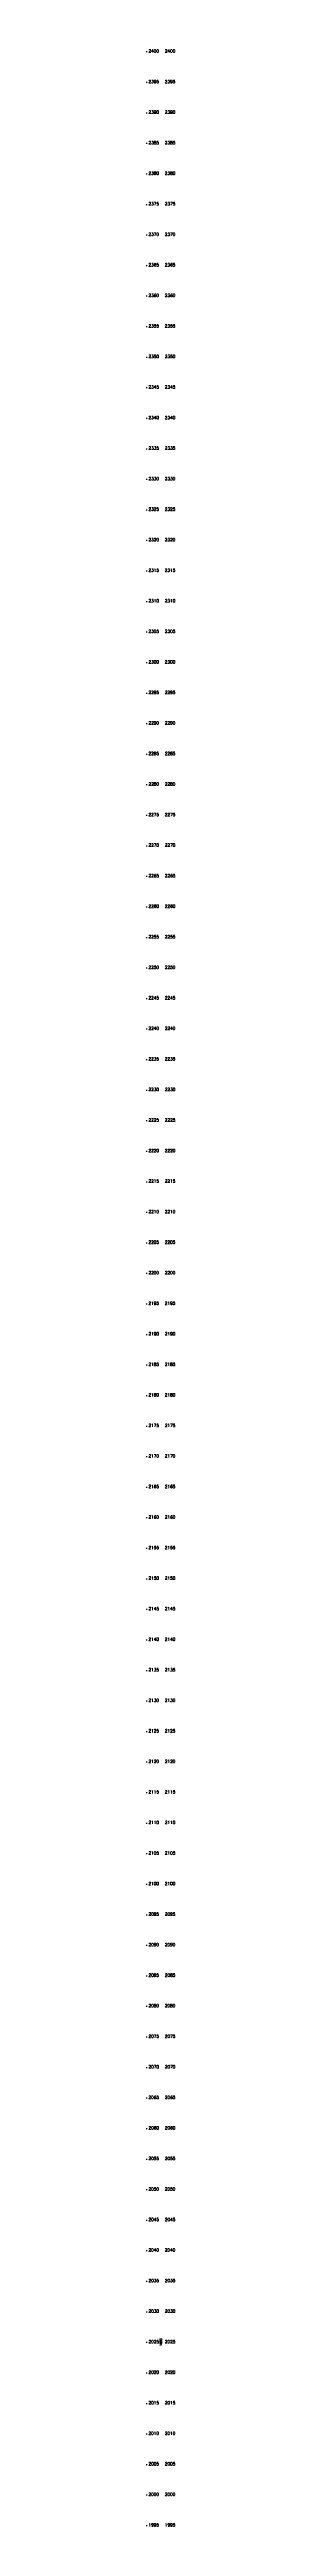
# Model space of a CAD drawing. Header units: metres. Extents: x 575895 to 634487, y 3214622 to 3222739.
# Drawn here: x 576052 to 576099, y 3218684 to 3222739 of the extents above; entities that cross this region are included whole.
import ezdxf

# ---------------------------------------------------------------- set-up
doc = ezdxf.new("R2010")
doc.units = ezdxf.units.M
doc.layers.add('C-ROAD-PROF-TEXT', color=11, linetype='Continuous')
doc.layers.add('C-ROAD-PROF-TITL', color=11, linetype='Continuous')
doc.styles.add('RD', font='ROMAND.SHX', dxfattribs={"height": 3.5})
doc.styles.get("Standard").update_dxf_attribs({"font": 'romanc.shx', "height": 2})

msp = doc.modelspace()

# ---------------------------------------------------------------- linework, layer by layer
at = {"layer": 'C-ROAD-PROF-TEXT', "color": 11, "linetype": 'Continuous', "lineweight": -3}
for p, q in [((576051.9, 3222735.7), (576053.9, 3222735.7)), ((576051.9, 3222685.7), (576053.9, 3222685.7)), ((576051.9, 3222635.7), (576053.9, 3222635.7)), ((576051.9, 3222585.7), (576053.9, 3222585.7)), ((576051.9, 3222535.7), (576053.9, 3222535.7)), ((576051.9, 3222485.7), (576053.9, 3222485.7)), ((576051.9, 3222435.7), (576053.9, 3222435.7)), ((576051.9, 3222385.7), (576053.9, 3222385.7)), ((576051.9, 3222335.7), (576053.9, 3222335.7)), ((576051.9, 3222285.7), (576053.9, 3222285.7)), ((576051.9, 3222235.7), (576053.9, 3222235.7)), ((576051.9, 3222185.7), (576053.9, 3222185.7)), ((576051.9, 3222135.7), (576053.9, 3222135.7)), ((576051.9, 3222085.7), (576053.9, 3222085.7)), ((576051.9, 3222035.7), (576053.9, 3222035.7)), ((576051.9, 3221985.7), (576053.9, 3221985.7)), ((576051.9, 3221935.7), (576053.9, 3221935.7)), ((576051.9, 3221885.7), (576053.9, 3221885.7)), ((576051.9, 3221835.7), (576053.9, 3221835.7)), ((576051.9, 3221785.7), (576053.9, 3221785.7)), ((576051.9, 3221735.7), (576053.9, 3221735.7)), ((576051.9, 3221685.7), (576053.9, 3221685.7)), ((576051.9, 3221635.7), (576053.9, 3221635.7)), ((576051.9, 3221585.7), (576053.9, 3221585.7)), ((576051.9, 3221535.7), (576053.9, 3221535.7)), ((576051.9, 3221485.7), (576053.9, 3221485.7)), ((576051.9, 3221435.7), (576053.9, 3221435.7)), ((576051.9, 3221385.7), (576053.9, 3221385.7)), ((576051.9, 3221335.7), (576053.9, 3221335.7)), ((576051.9, 3221285.7), (576053.9, 3221285.7)), ((576051.9, 3221235.7), (576053.9, 3221235.7)), ((576051.9, 3221185.7), (576053.9, 3221185.7)), ((576051.9, 3221135.7), (576053.9, 3221135.7)), ((576051.9, 3221085.7), (576053.9, 3221085.7)), ((576051.9, 3221035.7), (576053.9, 3221035.7)), ((576051.9, 3220985.7), (576053.9, 3220985.7)), ((576051.9, 3220935.7), (576053.9, 3220935.7)), ((576051.9, 3220885.7), (576053.9, 3220885.7)), ((576051.9, 3220835.7), (576053.9, 3220835.7)), ((576051.9, 3220785.7), (576053.9, 3220785.7)), ((576051.9, 3220735.7), (576053.9, 3220735.7)), ((576051.9, 3220685.7), (576053.9, 3220685.7)), ((576051.9, 3220635.7), (576053.9, 3220635.7)), ((576051.9, 3220585.7), (576053.9, 3220585.7)), ((576051.9, 3220535.7), (576053.9, 3220535.7)), ((576051.9, 3220485.7), (576053.9, 3220485.7)), ((576051.9, 3220435.7), (576053.9, 3220435.7)), ((576051.9, 3220385.7), (576053.9, 3220385.7)), ((576051.9, 3220335.7), (576053.9, 3220335.7)), ((576051.9, 3220285.7), (576053.9, 3220285.7)), ((576051.9, 3220235.7), (576053.9, 3220235.7)), ((576051.9, 3220185.7), (576053.9, 3220185.7)), ((576051.9, 3220135.7), (576053.9, 3220135.7)), ((576051.9, 3220085.7), (576053.9, 3220085.7)), ((576051.9, 3220035.7), (576053.9, 3220035.7)), ((576051.9, 3219985.7), (576053.9, 3219985.7)), ((576051.9, 3219935.7), (576053.9, 3219935.7)), ((576051.9, 3219885.7), (576053.9, 3219885.7)), ((576051.9, 3219835.7), (576053.9, 3219835.7)), ((576051.9, 3219785.7), (576053.9, 3219785.7)), ((576051.9, 3219735.7), (576053.9, 3219735.7)), ((576051.9, 3219685.7), (576053.9, 3219685.7)), ((576051.9, 3219635.7), (576053.9, 3219635.7)), ((576051.9, 3219585.7), (576053.9, 3219585.7)), ((576051.9, 3219535.7), (576053.9, 3219535.7)), ((576051.9, 3219485.7), (576053.9, 3219485.7)), ((576051.9, 3219435.7), (576053.9, 3219435.7)), ((576051.9, 3219385.7), (576053.9, 3219385.7)), ((576051.9, 3219335.7), (576053.9, 3219335.7)), ((576051.9, 3219285.7), (576053.9, 3219285.7)), ((576051.9, 3219235.7), (576053.9, 3219235.7)), ((576051.9, 3219185.7), (576053.9, 3219185.7)), ((576051.9, 3219135.7), (576053.9, 3219135.7)), ((576051.9, 3219085.7), (576053.9, 3219085.7)), ((576051.9, 3219035.7), (576053.9, 3219035.7)), ((576051.9, 3218985.7), (576053.9, 3218985.7)), ((576051.9, 3218935.7), (576053.9, 3218935.7)), ((576051.9, 3218885.7), (576053.9, 3218885.7)), ((576051.9, 3218835.7), (576053.9, 3218835.7)), ((576051.9, 3218785.7), (576053.9, 3218785.7)), ((576051.9, 3218735.7), (576053.9, 3218735.7)), ((576051.9, 3218685.7), (576053.9, 3218685.7))]:
    msp.add_line(p, q, dxfattribs=at)

# ---------------------------------------------------------------- texts
at = {"layer": 'C-ROAD-PROF-TEXT', "color": 50, "linetype": 'Continuous', "lineweight": -3, "char_height": 5, "style": 'RD'}
for s, insert, attachment_point in [('2400', (576055.9, 3222736.7), 4), ('{\\Fromanc.shx|c0;2400}', (576099.9, 3222736.7), 6), ('2395', (576055.9, 3222686.7), 4), ('{\\Fromanc.shx|c0;2395}', (576099.9, 3222686.7), 6), ('2390', (576055.9, 3222636.7), 4), ('{\\Fromanc.shx|c0;2390}', (576099.9, 3222636.7), 6), ('2385', (576055.9, 3222586.7), 4), ('{\\Fromanc.shx|c0;2385}', (576099.9, 3222586.7), 6), ('2380', (576055.9, 3222536.7), 4), ('{\\Fromanc.shx|c0;2380}', (576099.9, 3222536.7), 6), ('2375', (576055.9, 3222486.7), 4), ('{\\Fromanc.shx|c0;2375}', (576099.9, 3222486.7), 6), ('2370', (576055.9, 3222436.7), 4), ('{\\Fromanc.shx|c0;2370}', (576099.9, 3222436.7), 6), ('2365', (576055.9, 3222386.7), 4), ('{\\Fromanc.shx|c0;2365}', (576099.9, 3222386.7), 6), ('2360', (576055.9, 3222336.7), 4), ('{\\Fromanc.shx|c0;2360}', (576099.9, 3222336.7), 6), ('2355', (576055.9, 3222286.7), 4), ('{\\Fromanc.shx|c0;2355}', (576099.9, 3222286.7), 6), ('2350', (576055.9, 3222236.7), 4), ('{\\Fromanc.shx|c0;2350}', (576099.9, 3222236.7), 6), ('2345', (576055.9, 3222186.7), 4), ('{\\Fromanc.shx|c0;2345}', (576099.9, 3222186.7), 6), ('2340', (576055.9, 3222136.7), 4), ('{\\Fromanc.shx|c0;2340}', (576099.9, 3222136.7), 6), ('2335', (576055.9, 3222086.7), 4), ('{\\Fromanc.shx|c0;2335}', (576099.9, 3222086.7), 6), ('2330', (576055.9, 3222036.7), 4), ('{\\Fromanc.shx|c0;2330}', (576099.9, 3222036.7), 6), ('2325', (576055.9, 3221986.7), 4), ('{\\Fromanc.shx|c0;2325}', (576099.9, 3221986.7), 6), ('2320', (576055.9, 3221936.7), 4), ('{\\Fromanc.shx|c0;2320}', (576099.9, 3221936.7), 6), ('2315', (576055.9, 3221886.7), 4), ('{\\Fromanc.shx|c0;2315}', (576099.9, 3221886.7), 6), ('2310', (576055.9, 3221836.7), 4), ('{\\Fromanc.shx|c0;2310}', (576099.9, 3221836.7), 6), ('2305', (576055.9, 3221786.7), 4), ('{\\Fromanc.shx|c0;2305}', (576099.9, 3221786.7), 6), ('2300', (576055.9, 3221736.7), 4), ('{\\Fromanc.shx|c0;2300}', (576099.9, 3221736.7), 6), ('2295', (576055.9, 3221686.7), 4), ('{\\Fromanc.shx|c0;2295}', (576099.9, 3221686.7), 6), ('2290', (576055.9, 3221636.7), 4), ('{\\Fromanc.shx|c0;2290}', (576099.9, 3221636.7), 6), ('2285', (576055.9, 3221586.7), 4), ('{\\Fromanc.shx|c0;2285}', (576099.9, 3221586.7), 6), ('2280', (576055.9, 3221536.7), 4), ('{\\Fromanc.shx|c0;2280}', (576099.9, 3221536.7), 6), ('2275', (576055.9, 3221486.7), 4), ('{\\Fromanc.shx|c0;2275}', (576099.9, 3221486.7), 6), ('2270', (576055.9, 3221436.7), 4), ('{\\Fromanc.shx|c0;2270}', (576099.9, 3221436.7), 6), ('2265', (576055.9, 3221386.7), 4), ('{\\Fromanc.shx|c0;2265}', (576099.9, 3221386.7), 6), ('2260', (576055.9, 3221336.7), 4), ('{\\Fromanc.shx|c0;2260}', (576099.9, 3221336.7), 6), ('2255', (576055.9, 3221286.7), 4), ('{\\Fromanc.shx|c0;2255}', (576099.9, 3221286.7), 6), ('2250', (576055.9, 3221236.7), 4), ('{\\Fromanc.shx|c0;2250}', (576099.9, 3221236.7), 6), ('2245', (576055.9, 3221186.7), 4), ('{\\Fromanc.shx|c0;2245}', (576099.9, 3221186.7), 6), ('2240', (576055.9, 3221136.7), 4), ('{\\Fromanc.shx|c0;2240}', (576099.9, 3221136.7), 6), ('2235', (576055.9, 3221086.7), 4), ('{\\Fromanc.shx|c0;2235}', (576099.9, 3221086.7), 6), ('2230', (576055.9, 3221036.7), 4), ('{\\Fromanc.shx|c0;2230}', (576099.9, 3221036.7), 6), ('2225', (576055.9, 3220986.7), 4), ('{\\Fromanc.shx|c0;2225}', (576099.9, 3220986.7), 6), ('2220', (576055.9, 3220936.7), 4), ('{\\Fromanc.shx|c0;2220}', (576099.9, 3220936.7), 6), ('2215', (576055.9, 3220886.7), 4), ('{\\Fromanc.shx|c0;2215}', (576099.9, 3220886.7), 6), ('2210', (576055.9, 3220836.7), 4), ('{\\Fromanc.shx|c0;2210}', (576099.9, 3220836.7), 6), ('2205', (576055.9, 3220786.7), 4), ('{\\Fromanc.shx|c0;2205}', (576099.9, 3220786.7), 6), ('2200', (576055.9, 3220736.7), 4), ('{\\Fromanc.shx|c0;2200}', (576099.9, 3220736.7), 6), ('2195', (576055.9, 3220686.7), 4), ('{\\Fromanc.shx|c0;2195}', (576099.9, 3220686.7), 6), ('2190', (576055.9, 3220636.7), 4), ('{\\Fromanc.shx|c0;2190}', (576099.9, 3220636.7), 6), ('2185', (576055.9, 3220586.7), 4), ('{\\Fromanc.shx|c0;2185}', (576099.9, 3220586.7), 6), ('2180', (576055.9, 3220536.7), 4), ('{\\Fromanc.shx|c0;2180}', (576099.9, 3220536.7), 6), ('2175', (576055.9, 3220486.7), 4), ('{\\Fromanc.shx|c0;2175}', (576099.9, 3220486.7), 6), ('2170', (576055.9, 3220436.7), 4), ('{\\Fromanc.shx|c0;2170}', (576099.9, 3220436.7), 6), ('2165', (576055.9, 3220386.7), 4), ('{\\Fromanc.shx|c0;2165}', (576099.9, 3220386.7), 6), ('2160', (576055.9, 3220336.7), 4), ('{\\Fromanc.shx|c0;2160}', (576099.9, 3220336.7), 6), ('2155', (576055.9, 3220286.7), 4), ('{\\Fromanc.shx|c0;2155}', (576099.9, 3220286.7), 6), ('2150', (576055.9, 3220236.7), 4), ('{\\Fromanc.shx|c0;2150}', (576099.9, 3220236.7), 6), ('2145', (576055.9, 3220186.7), 4), ('{\\Fromanc.shx|c0;2145}', (576099.9, 3220186.7), 6), ('2140', (576055.9, 3220136.7), 4), ('{\\Fromanc.shx|c0;2140}', (576099.9, 3220136.7), 6), ('2135', (576055.9, 3220086.7), 4), ('{\\Fromanc.shx|c0;2135}', (576099.9, 3220086.7), 6), ('2130', (576055.9, 3220036.7), 4), ('{\\Fromanc.shx|c0;2130}', (576099.9, 3220036.7), 6), ('2125', (576055.9, 3219986.7), 4), ('{\\Fromanc.shx|c0;2125}', (576099.9, 3219986.7), 6), ('2120', (576055.9, 3219936.7), 4), ('{\\Fromanc.shx|c0;2120}', (576099.9, 3219936.7), 6), ('2115', (576055.9, 3219886.7), 4), ('{\\Fromanc.shx|c0;2115}', (576099.9, 3219886.7), 6), ('2110', (576055.9, 3219836.7), 4), ('{\\Fromanc.shx|c0;2110}', (576099.9, 3219836.7), 6), ('2105', (576055.9, 3219786.7), 4), ('{\\Fromanc.shx|c0;2105}', (576099.9, 3219786.7), 6), ('2100', (576055.9, 3219736.7), 4), ('{\\Fromanc.shx|c0;2100}', (576099.9, 3219736.7), 6), ('2095', (576055.9, 3219686.7), 4), ('{\\Fromanc.shx|c0;2095}', (576099.9, 3219686.7), 6), ('2090', (576055.9, 3219636.7), 4), ('{\\Fromanc.shx|c0;2090}', (576099.9, 3219636.7), 6), ('2085', (576055.9, 3219586.7), 4), ('{\\Fromanc.shx|c0;2085}', (576099.9, 3219586.7), 6), ('2080', (576055.9, 3219536.7), 4), ('{\\Fromanc.shx|c0;2080}', (576099.9, 3219536.7), 6), ('2075', (576055.9, 3219486.7), 4), ('{\\Fromanc.shx|c0;2075}', (576099.9, 3219486.7), 6), ('2070', (576055.9, 3219436.7), 4), ('{\\Fromanc.shx|c0;2070}', (576099.9, 3219436.7), 6), ('2065', (576055.9, 3219386.7), 4), ('{\\Fromanc.shx|c0;2065}', (576099.9, 3219386.7), 6), ('2060', (576055.9, 3219336.7), 4), ('{\\Fromanc.shx|c0;2060}', (576099.9, 3219336.7), 6), ('2055', (576055.9, 3219286.7), 4), ('{\\Fromanc.shx|c0;2055}', (576099.9, 3219286.7), 6), ('2050', (576055.9, 3219236.7), 4), ('{\\Fromanc.shx|c0;2050}', (576099.9, 3219236.7), 6), ('2045', (576055.9, 3219186.7), 4), ('{\\Fromanc.shx|c0;2045}', (576099.9, 3219186.7), 6), ('2040', (576055.9, 3219136.7), 4), ('{\\Fromanc.shx|c0;2040}', (576099.9, 3219136.7), 6), ('2035', (576055.9, 3219086.7), 4), ('{\\Fromanc.shx|c0;2035}', (576099.9, 3219086.7), 6), ('2030', (576055.9, 3219036.7), 4), ('{\\Fromanc.shx|c0;2030}', (576099.9, 3219036.7), 6), ('2025', (576055.9, 3218986.7), 4), ('{\\Fromanc.shx|c0;2025}', (576099.9, 3218986.7), 6), ('2020', (576055.9, 3218936.7), 4), ('{\\Fromanc.shx|c0;2020}', (576099.9, 3218936.7), 6), ('2015', (576055.9, 3218886.7), 4), ('{\\Fromanc.shx|c0;2015}', (576099.9, 3218886.7), 6), ('2010', (576055.9, 3218836.7), 4), ('{\\Fromanc.shx|c0;2010}', (576099.9, 3218836.7), 6), ('2005', (576055.9, 3218786.7), 4), ('{\\Fromanc.shx|c0;2005}', (576099.9, 3218786.7), 6), ('2000', (576055.9, 3218736.7), 4), ('{\\Fromanc.shx|c0;2000}', (576099.9, 3218736.7), 6), ('1995', (576055.9, 3218686.7), 4), ('{\\Fromanc.shx|c0;1995}', (576099.9, 3218686.7), 6)]:
    msp.add_mtext(s, dxfattribs=dict(at, insert=insert, attachment_point=attachment_point))
at = {"layer": 'C-ROAD-PROF-TITL', "color": 11, "linetype": 'Continuous', "lineweight": -3, "insert": (576077.9, 3218985.7), "char_height": 3.5, "attachment_point": 8, "rotation": 90}
msp.add_mtext('1650', dxfattribs=at)

doc.saveas('drawing.dxf')
